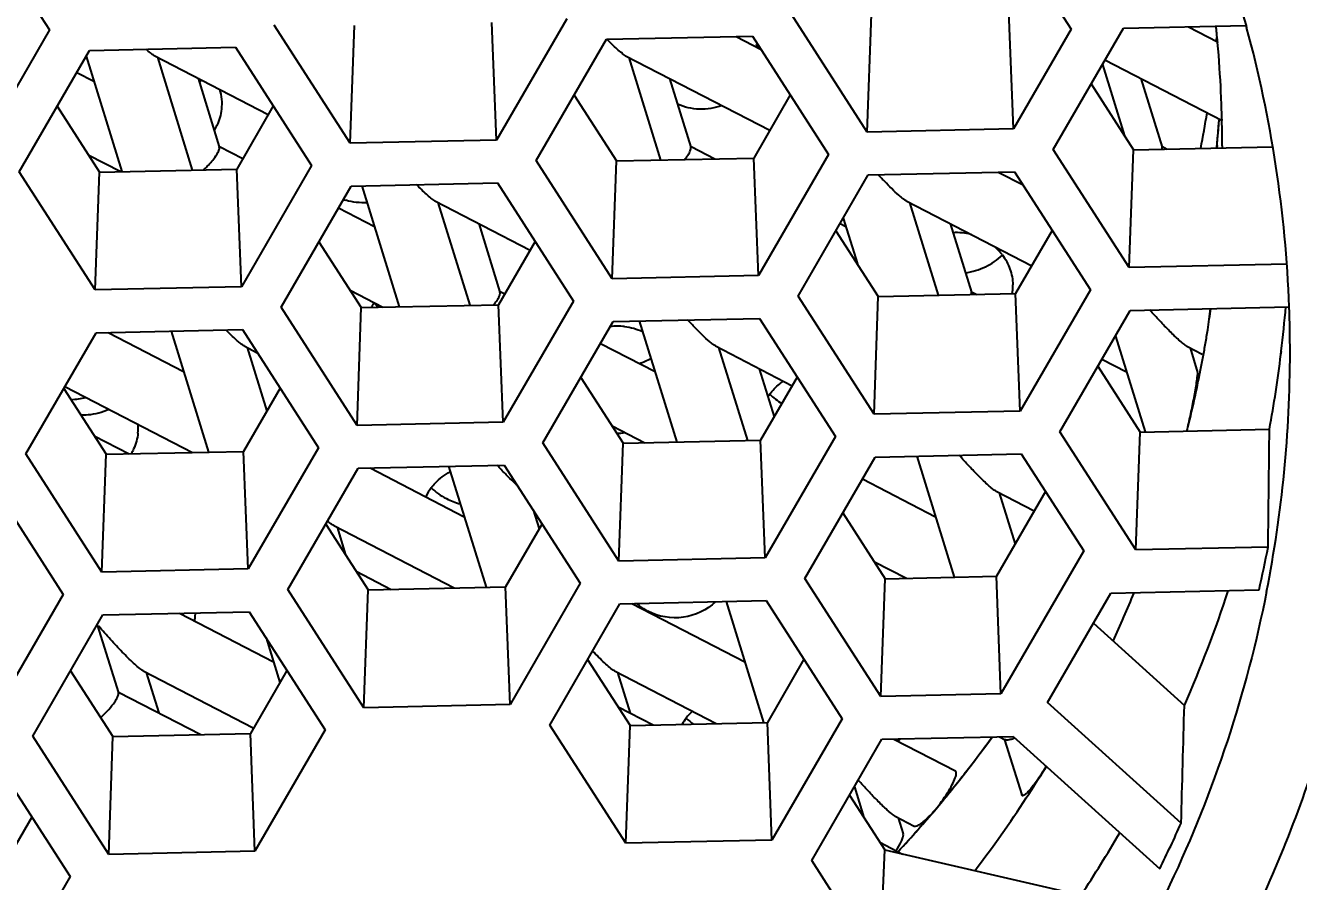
# Model space of a CAD drawing. Header units: millimetres. Extents: x 15137 to 17513, y -10160 to -6800.
# Drawn here: x 16533.72 to 16539.34, y -8265.72 to -8261.94 of the extents above; entities that cross this region are included whole.
import ezdxf

# ---------------------------------------------------------------- set-up
doc = ezdxf.new("R2010")
doc.units = ezdxf.units.MM
doc.styles.add('ARIAL', font='arial.ttf')
doc.dimstyles.get("Standard").update_dxf_attribs({"dimtxt": 15, "dimasz": 15, "dimexe": 0.18, "dimexo": 0.0625, "dimgap": 4, "dimtad": 0, "dimdec": 1, "dimdsep": 46, "dimtxsty": 'ARIAL', "dimcen": 0, "dimclrd": 5, "dimclre": 5, "dimclrt": 5, "dimadec": 0, "dimazin": 0, "dimtfac": 1, "dimtdec": 1, "dimtofl": 0, "dimtmove": 0, "dimatfit": 3, "dimfxl": 1, "dimtolj": 1, "dimtzin": 0, "dimarcsym": 0})

# ---------------------------------------------------------------- blocks, each defined once
blk = doc.blocks.new('*D72')
at = {"color": 5, "lineweight": -2, "transparency": 16777216}
for p, q in [((16473.2387, -8277.1196), (16473.2387, -8173.1643)), ((16593.1752, -8277.6123), (16593.1752, -8173.1643)), ((16488.2387, -8173.3443), (16504.502, -8173.3443)), ((16578.1752, -8173.3443), (16561.9119, -8173.3443))]:
    blk.add_line(p, q, dxfattribs=at)
at = {"color": 5, "transparency": 16777216}
for points in [[(16488.2387, -8170.8443), (16488.2387, -8175.8443), (16473.2387, -8173.3443)], [(16578.1752, -8170.8443), (16578.1752, -8175.8443), (16593.1752, -8173.3443)]]:
    blk.add_solid(points, dxfattribs=at)
at = {"layer": 'Defpoints', "color": 0, "transparency": 16777216}
for p in [(16593.1752, -8173.3443), (16473.2387, -8277.1821), (16593.1752, -8277.6748)]:
    blk.add_point(p, dxfattribs=at)
at = {"color": 5, "transparency": 16777216, "insert": (16533.207, -8173.3443), "char_height": 15, "attachment_point": 5, "style": 'ARIAL'}
blk.add_mtext('\\A1;%%C120', dxfattribs=at)

msp = doc.modelspace()

# ---------------------------------------------------------------- linework, layer by layer
at = {"linetype": 'Continuous'}
for p, q in [((16537.9431, -8261.341), (16538.3391, -8261.9566)), ((16533.4871, -8261.437), (16533.8231, -8261.9594)), ((16538.0841, -8262.3972), (16538.0637, -8261.8771)), ((16535.7984, -8262.4464), (16535.7779, -8261.9263)), ((16536.1088, -8261.9101), (16535.7984, -8262.4464)), ((16537.4376, -8262.4111), (16537.1016, -8261.8887)), ((16537.4376, -8262.4111), (16537.4565, -8261.8902)), ((16533.8231, -8261.9594), (16533.5127, -8262.4957)), ((16535.1519, -8262.4604), (16534.8159, -8261.938)), ((16535.1519, -8262.4604), (16535.1708, -8261.9394)), ((16536.2843, -8262.0009), (16536.9307, -8261.987)), ((16536.8583, -8261.9885), (16536.9684, -8262.0455)), ((16536.9307, -8261.987), (16537.2667, -8262.5094)), ((16538.3391, -8261.9566), (16538.0841, -8262.3972)), ((16538.2595, -8262.488), (16538.57, -8261.9517)), ((16538.57, -8261.9517), (16539.1116, -8261.94)), ((16538.8578, -8261.9455), (16538.9859, -8262.0118)), ((16539.1116, -8261.94), (16539.1139, -8261.9493)), ((16539.1124, -8261.9398), (16539.115, -8261.9491)), ((16533.9986, -8262.0502), (16534.645, -8262.0362)), ((16534.645, -8262.0362), (16534.981, -8262.5586)), ((16535.9738, -8262.5372), (16536.2843, -8262.0009)), ((16538.9859, -8262.0118), (16538.9862, -8262.0152)), ((16538.9863, -8262.0118), (16538.9866, -8262.0152)), ((16533.6881, -8262.5865), (16533.9986, -8262.0502)), ((16533.984, -8262.0754), (16534.1419, -8262.5858)), ((16534.2854, -8262.0727), (16534.7897, -8262.3337)), ((16534.2994, -8262.0799), (16534.4538, -8262.5791)), ((16536.3694, -8262.0733), (16537.0067, -8262.4032)), ((16536.3834, -8262.0806), (16536.5238, -8262.5345)), ((16538.4886, -8262.0922), (16539.0062, -8262.3601)), ((16533.9425, -8262.147), (16534.0182, -8262.1861)), ((16538.477, -8262.1123), (16538.5745, -8262.4275)), ((16534.4793, -8262.173), (16534.5732, -8262.4766)), ((16536.5633, -8262.1737), (16536.6572, -8262.4773)), ((16538.4272, -8262.1984), (16538.6144, -8262.4894)), ((16538.6473, -8262.1743), (16538.7413, -8262.478)), ((16536.1415, -8262.2476), (16536.3287, -8262.5387)), ((16537.0975, -8262.2463), (16536.9358, -8262.5256)), ((16533.8558, -8262.2969), (16534.043, -8262.5879)), ((16534.8118, -8262.2955), (16534.6501, -8262.5748)), ((16538.9934, -8262.3534), (16538.9929, -8262.359)), ((16538.9936, -8262.3534), (16538.9932, -8262.359)), ((16539.0054, -8262.3543), (16539.0055, -8262.3601)), ((16539.0054, -8262.3543), (16539.0055, -8262.3601)), ((16538.0841, -8262.3972), (16537.4376, -8262.4111)), ((16534.5738, -8262.4809), (16534.5732, -8262.4766)), ((16534.5745, -8262.4741), (16534.6776, -8262.5274)), ((16535.7984, -8262.4464), (16535.1519, -8262.4604)), ((16536.6578, -8262.4816), (16536.6572, -8262.4773)), ((16536.6586, -8262.4747), (16536.764, -8262.5293)), ((16538.5955, -8263.0104), (16538.2595, -8262.488)), ((16538.5955, -8263.0104), (16538.6144, -8262.4894)), ((16538.6144, -8262.4894), (16539.2299, -8262.4761)), ((16538.7418, -8262.4822), (16538.7413, -8262.478)), ((16538.7426, -8262.4754), (16538.7635, -8262.4862)), ((16538.9837, -8262.4699), (16538.9826, -8262.4815)), ((16538.9839, -8262.4699), (16538.9828, -8262.4815)), ((16538.9828, -8262.4815), (16538.9836, -8262.4705)), ((16538.9828, -8262.4815), (16538.9839, -8262.4705)), ((16539.0067, -8262.4722), (16539.0066, -8262.481)), ((16539.0067, -8262.4722), (16539.0067, -8262.481)), ((16533.9936, -8262.5112), (16534.1379, -8262.5859)), ((16536.3098, -8263.0596), (16535.9738, -8262.5372)), ((16536.3098, -8263.0596), (16536.3287, -8262.5387)), ((16536.3287, -8262.5387), (16536.9358, -8262.5256)), ((16536.9563, -8263.0457), (16536.9358, -8262.5256)), ((16537.2667, -8262.5094), (16536.9563, -8263.0457)), ((16534.0241, -8263.1089), (16533.6881, -8262.5865)), ((16534.0241, -8263.1089), (16534.043, -8262.5879)), ((16534.043, -8262.5879), (16534.6501, -8262.5748)), ((16534.6706, -8263.0949), (16534.6501, -8262.5748)), ((16534.981, -8262.5586), (16534.6706, -8263.0949)), ((16537.1317, -8263.1365), (16537.4422, -8262.6002)), ((16537.4422, -8262.6002), (16538.0886, -8262.5862)), ((16538.0162, -8262.5878), (16538.1263, -8262.6448)), ((16538.0886, -8262.5862), (16538.4246, -8263.1086)), ((16534.846, -8263.1857), (16535.1565, -8262.6494)), ((16535.1565, -8262.6494), (16535.8029, -8262.6355)), ((16535.2032, -8262.6484), (16535.3687, -8263.1836)), ((16535.8029, -8262.6355), (16536.1389, -8263.1579)), ((16535.5259, -8262.7147), (16535.9476, -8262.9329)), ((16535.5399, -8262.7219), (16535.6807, -8263.1768)), ((16537.6099, -8262.7154), (16538.1646, -8263.0024)), ((16535.1004, -8262.7462), (16535.2588, -8262.8282)), ((16537.6239, -8262.7226), (16537.7507, -8263.1322)), ((16535.7198, -8262.815), (16535.8138, -8263.1187)), ((16537.3174, -8262.8157), (16537.3428, -8262.8288)), ((16537.3313, -8262.7917), (16537.3938, -8262.9937)), ((16537.8038, -8262.8157), (16537.8978, -8263.1193)), ((16537.2994, -8262.8469), (16537.4866, -8263.1379)), ((16538.2554, -8262.8455), (16538.0937, -8263.1248)), ((16535.0137, -8262.8961), (16535.2009, -8263.1872)), ((16535.9697, -8262.8948), (16535.808, -8263.1741)), ((16539.2925, -8262.9953), (16538.5955, -8263.0104)), ((16536.9563, -8263.0457), (16536.3098, -8263.0596)), ((16534.6706, -8263.0949), (16534.0241, -8263.1089)), ((16535.1515, -8263.1105), (16535.2958, -8263.1851)), ((16535.8151, -8263.1161), (16535.8355, -8263.1266)), ((16538.4246, -8263.1086), (16538.1142, -8263.6449)), ((16535.8143, -8263.1229), (16535.8138, -8263.1187)), ((16536.1389, -8263.1579), (16535.8284, -8263.6942)), ((16537.4677, -8263.6589), (16537.1317, -8263.1365)), ((16537.4677, -8263.6589), (16537.4866, -8263.1379)), ((16537.4866, -8263.1379), (16538.0937, -8263.1248)), ((16537.8984, -8263.1236), (16537.8978, -8263.1193)), ((16537.8991, -8263.1168), (16537.9219, -8263.1285)), ((16538.1142, -8263.6449), (16538.0937, -8263.1248)), ((16535.182, -8263.7081), (16534.846, -8263.1857)), ((16535.182, -8263.7081), (16535.2009, -8263.1872)), ((16535.2009, -8263.1872), (16535.808, -8263.1741)), ((16535.8284, -8263.6942), (16535.808, -8263.1741)), ((16538.2896, -8263.7357), (16538.6001, -8263.1994)), ((16538.6001, -8263.1994), (16539.3016, -8263.1843)), ((16534.0286, -8263.2979), (16534.6751, -8263.284)), ((16534.6751, -8263.284), (16535.0111, -8263.8064)), ((16536.0039, -8263.785), (16536.3144, -8263.2487)), ((16536.3144, -8263.2487), (16536.9608, -8263.2347)), ((16536.43, -8263.2462), (16536.5956, -8263.7813)), ((16536.9608, -8263.2347), (16537.2968, -8263.7571)), ((16533.7182, -8263.8342), (16534.0286, -8263.2979)), ((16534.0815, -8263.2968), (16534.4153, -8263.4695)), ((16534.36, -8263.2908), (16534.5255, -8263.8259)), ((16538.5344, -8263.3128), (16538.6656, -8263.7367)), ((16534.6824, -8263.356), (16534.7409, -8263.3863)), ((16534.6964, -8263.3633), (16534.7834, -8263.6443)), ((16536.2583, -8263.3455), (16536.4993, -8263.4702)), ((16536.7664, -8263.3567), (16537.1055, -8263.5322)), ((16536.7805, -8263.364), (16536.9075, -8263.7746)), ((16538.8505, -8263.3574), (16538.9181, -8263.3924)), ((16538.8645, -8263.3646), (16538.8983, -8263.474)), ((16539.2665, -8263.3944), (16539.2681, -8263.3795)), ((16539.2665, -8263.3944), (16539.2683, -8263.3796)), ((16538.4573, -8263.4461), (16538.6445, -8263.7372)), ((16538.4753, -8263.415), (16538.5833, -8263.4709)), ((16536.1715, -8263.4954), (16536.3587, -8263.7864)), ((16536.9604, -8263.4571), (16537.0261, -8263.6694)), ((16537.1276, -8263.494), (16536.9659, -8263.7733)), ((16533.8858, -8263.5446), (16534.073, -8263.8357)), ((16533.8909, -8263.5359), (16534.4542, -8263.8275)), ((16534.8419, -8263.5433), (16534.6802, -8263.8226)), ((16538.1142, -8263.6449), (16537.4677, -8263.6589)), ((16535.8284, -8263.6942), (16535.182, -8263.7081)), ((16536.3094, -8263.7097), (16536.4537, -8263.7844)), ((16538.6445, -8263.7372), (16539.2158, -8263.7249)), ((16534.0201, -8263.7533), (16534.1749, -8263.8335)), ((16536.3399, -8264.3074), (16536.0039, -8263.785)), ((16536.3399, -8264.3074), (16536.3587, -8263.7864)), ((16536.3587, -8263.7864), (16536.9659, -8263.7733)), ((16536.9863, -8264.2935), (16536.9659, -8263.7733)), ((16537.2968, -8263.7571), (16536.9863, -8264.2935)), ((16538.6256, -8264.2581), (16538.2896, -8263.7357)), ((16538.6256, -8264.2581), (16538.6445, -8263.7372)), ((16534.0542, -8264.3566), (16533.7182, -8263.8342)), ((16534.0542, -8264.3566), (16534.073, -8263.8357)), ((16534.073, -8263.8357), (16534.6802, -8263.8226)), ((16534.7006, -8264.3427), (16534.6802, -8263.8226)), ((16535.0111, -8263.8064), (16534.7006, -8264.3427)), ((16537.1618, -8264.3842), (16537.4723, -8263.8479)), ((16537.4723, -8263.8479), (16538.1187, -8263.834)), ((16537.6568, -8263.844), (16537.8224, -8264.3791)), ((16538.1187, -8263.834), (16538.3947, -8264.2631)), ((16534.8761, -8264.4335), (16535.1865, -8263.8972)), ((16535.1865, -8263.8972), (16535.833, -8263.8833)), ((16535.2394, -8263.896), (16535.6558, -8264.1116)), ((16535.5868, -8263.8886), (16535.7524, -8264.4237)), ((16535.833, -8263.8833), (16536.169, -8264.4056)), ((16533.5473, -8263.9325), (16533.8833, -8264.4549)), ((16537.4162, -8263.9447), (16537.7398, -8264.1122)), ((16538.007, -8263.9987), (16538.1757, -8264.086)), ((16538.2255, -8264), (16538.0084, -8264.3751)), ((16538.021, -8264.006), (16538.091, -8264.2323)), ((16535.9606, -8264.0816), (16535.9865, -8264.1655)), ((16537.3294, -8264.0946), (16537.5166, -8264.3857)), ((16535.0437, -8264.1439), (16535.2309, -8264.4349)), ((16535.0795, -8264.1511), (16535.6121, -8264.4267)), ((16535.0935, -8264.1583), (16535.131, -8264.2796)), ((16535.9998, -8264.1426), (16535.8381, -8264.4219)), ((16536.9863, -8264.2935), (16536.3399, -8264.3074)), ((16538.3947, -8264.2631), (16538.0288, -8264.8952)), ((16539.2097, -8264.2455), (16538.6256, -8264.2581)), ((16534.7006, -8264.3427), (16534.0542, -8264.3566)), ((16535.178, -8264.3526), (16535.3328, -8264.4327)), ((16537.4673, -8264.309), (16537.6116, -8264.3836)), ((16536.169, -8264.4056), (16535.8585, -8264.942)), ((16537.4978, -8264.9066), (16537.1618, -8264.3842)), ((16537.4978, -8264.9066), (16537.5166, -8264.3857)), ((16537.5166, -8264.3857), (16538.0084, -8264.3751)), ((16538.0288, -8264.8952), (16538.0084, -8264.3751)), ((16533.8833, -8264.4549), (16533.5728, -8264.9912)), ((16535.2121, -8264.9559), (16534.8761, -8264.4335)), ((16535.2121, -8264.9559), (16535.2309, -8264.4349)), ((16535.2309, -8264.4349), (16535.8381, -8264.4219)), ((16535.8585, -8264.942), (16535.8381, -8264.4219)), ((16538.235, -8264.9328), (16538.5147, -8264.4497)), ((16538.5147, -8264.4497), (16539.17, -8264.4355)), ((16536.034, -8265.0328), (16536.3444, -8264.4964)), ((16536.3444, -8264.4964), (16536.9909, -8264.4825)), ((16536.3973, -8264.4953), (16536.8964, -8264.7536)), ((16536.8137, -8264.4863), (16536.9792, -8265.0215)), ((16536.9909, -8264.4825), (16537.3269, -8265.0049)), ((16533.7482, -8265.082), (16534.0587, -8264.5457)), ((16534.0587, -8264.5457), (16534.7052, -8264.5318)), ((16534.3978, -8264.5384), (16534.8123, -8264.7529)), ((16534.7052, -8264.5318), (16535.0412, -8265.0541)), ((16534.0337, -8264.5889), (16534.1268, -8264.8897)), ((16538.4376, -8264.5829), (16538.8397, -8264.9461)), ((16534.7798, -8264.6478), (16534.8408, -8264.8449)), ((16536.2016, -8264.7431), (16536.3888, -8265.0342)), ((16537.1577, -8264.7418), (16536.996, -8265.0211)), ((16533.9159, -8264.7924), (16534.1031, -8265.0834)), ((16534.236, -8264.7924), (16534.7235, -8265.0447)), ((16534.25, -8264.7997), (16534.3055, -8264.9789)), ((16534.872, -8264.7911), (16534.7103, -8265.0704)), ((16536.32, -8264.7931), (16536.77, -8265.026)), ((16536.334, -8264.8003), (16536.3895, -8264.9796)), ((16534.1274, -8264.894), (16534.1268, -8264.8897)), ((16534.1281, -8264.8872), (16534.4912, -8265.0751)), ((16538.0288, -8264.8952), (16537.4978, -8264.9066)), ((16535.8585, -8264.942), (16535.2121, -8264.9559)), ((16536.3359, -8264.9519), (16536.4907, -8265.032)), ((16538.8256, -8265.4663), (16538.235, -8264.9328)), ((16536.3888, -8265.0342), (16536.996, -8265.0211)), ((16537.0164, -8265.5412), (16536.996, -8265.0211)), ((16537.3269, -8265.0049), (16537.0164, -8265.5412)), ((16534.0842, -8265.6044), (16533.7482, -8265.082)), ((16534.0842, -8265.6044), (16534.1031, -8265.0834)), ((16534.1031, -8265.0834), (16534.7103, -8265.0704)), ((16534.7307, -8265.5905), (16534.7103, -8265.0704)), ((16535.0412, -8265.0541), (16534.7307, -8265.5905)), ((16536.37, -8265.5551), (16536.034, -8265.0328)), ((16536.37, -8265.5551), (16536.3888, -8265.0342)), ((16537.5023, -8265.0957), (16538.0831, -8265.0832)), ((16538.0222, -8265.0845), (16538.0478, -8265.0977)), ((16538.0831, -8265.0832), (16538.7305, -8265.6681)), ((16537.1919, -8265.632), (16537.5023, -8265.0957)), ((16537.5552, -8265.0945), (16537.8275, -8265.2355)), ((16537.573, -8265.1037), (16537.5818, -8265.094)), ((16537.5738, -8265.1045), (16537.5828, -8265.0948)), ((16538.045, -8265.0986), (16538.1203, -8265.3419)), ((16533.5774, -8265.1803), (16533.9134, -8265.7027)), ((16537.8707, -8265.2436), (16537.8639, -8265.2524)), ((16537.8709, -8265.2437), (16537.864, -8265.2524)), ((16538.2291, -8265.2151), (16538.225, -8265.2219)), ((16537.381, -8265.3052), (16537.4232, -8265.4414)), ((16537.3595, -8265.3424), (16537.5154, -8265.5848)), ((16533.7441, -8265.4396), (16533.5825, -8265.7189)), ((16537.5606, -8265.4351), (16537.6455, -8265.4791)), ((16537.5746, -8265.4424), (16537.5968, -8265.5143)), ((16537.5974, -8265.5184), (16537.5968, -8265.5143)), ((16534.7307, -8265.5905), (16534.0842, -8265.6044)), ((16537.0164, -8265.5412), (16536.37, -8265.5551)), ((16537.4937, -8266.1013), (16537.5154, -8265.5848)), ((16537.4938, -8265.5511), (16537.5938, -8265.6029)), ((16537.5154, -8265.5848), (16538.3828, -8265.7846)), ((16537.4937, -8266.1013), (16537.1919, -8265.632)), ((16533.9134, -8265.7027), (16533.6029, -8266.239))]:
    msp.add_line(p, q, dxfattribs=at)
for centre, radius, start, end in [((16533.8114, -8262.473), 5.1954, 5.5208, 5.8569), ((16533.812, -8262.4729), 5.1948, 5.0931, 5.5208), ((16533.8276, -8263.3862), 5.4792, 2.1121, 15.2059), ((16536.7303, -8262.0735), 0.2241, 9.5001, 12.9815), ((16533.8218, -8261.4958), 5.185, 354.3172, 354.4961), ((16533.8171, -8262.4725), 5.1897, 2.5948, 5.055), ((16534.3389, -8261.9417), 0.2869, 300.4419, 303.1911), ((16533.8215, -8262.4722), 5.1853, 1.3032, 2.594), ((16533.7912, -8261.4917), 5.2158, 349.0437, 350.8038), ((16533.8205, -8261.984), 5.1863, 354.6173, 355.8526), ((16533.817, -8261.9837), 5.1897, 354.8565, 355.8524), ((16533.8194, -8262.4723), 5.1873, 0.001, 1.2395), ((16533.8158, -8261.9836), 5.1909, 354.6245, 354.8565), ((16535.2079, -8262.4619), 0.2617, 250.8218, 253.2568), ((16537.8314, -8263.1201), 0.2648, 75.69, 93.2767), ((16537.8423, -8263.1), 0.2415, 37.1093, 49.3968), ((16537.8575, -8263.0916), 0.224, 351.3828, 353.8161), ((16537.8582, -8263.0917), 0.2233, 353.8257, 1.5447), ((16535.4455, -8263.3086), 0.2356, 142.9998, 147.3666), ((16535.4517, -8262.9655), 0.2799, 226.447, 231.8149), ((16535.4446, -8263.3081), 0.2345, 147.369, 148.6707), ((16536.7299, -8262.9358), 2.2402, 351.0309, 353.4399), ((16533.805, -8262.4707), 5.2018, 350.9936, 352.0323), ((16533.8444, -8262.7321), 5.4623, 353.1929, 355.2704), ((16533.8487, -8263.3838), 5.458, 359.9998, 2.0956), ((16536.3354, -8263.5341), 0.265, 83.674, 97.4485), ((16533.8001, -8262.4699), 5.2068, 350.3346, 350.9935), ((16535.5352, -8262.3679), 1.3087, 224.5304, 225.959), ((16533.7963, -8262.4693), 5.2107, 349.6762, 350.3346), ((16533.84, -8263.3831), 5.4667, 348.8275, 359.9921), ((16533.8316, -8262.7305), 5.4752, 349.5359, 353.0347), ((16536.3374, -8263.1558), 0.2933, 288.308, 299.3522), ((16533.7933, -8262.4687), 5.2137, 349.0181, 349.6762), ((16533.782, -8262.4664), 5.2252, 345.9752, 349.0169), ((16533.2097, -8258.5313), 5.1129, 277.9627, 278.7107), ((16537.1944, -8263.7116), 0.2357, 143.0003, 146.2414), ((16537.2035, -8263.3649), 0.2845, 226.1127, 239.7316), ((16533.991, -8263.7179), 0.2238, 353.8342, 3.7766), ((16536.3353, -8263.4779), 0.264, 268.8467, 276.9611), ((16535.6972, -8264.1247), 0.2344, 142.9922, 154.4357), ((16535.7125, -8263.7686), 0.2959, 242.7006, 255.4394), ((16533.8166, -8263.216), 5.4905, 347.1663, 349.1921), ((16533.693, -8262.4365), 5.3192, 335.2749, 337.7867), ((16533.739, -8262.704), 5.5717, 336.2708, 341.8616), ((16536.5835, -8264.3063), 0.2514, 228.6483, 242.6413), ((16534.2432, -8264.5345), 0.2243, 350.1868, 353.8146), ((16534.2445, -8264.5347), 0.223, 353.8201, 359.4248), ((16536.8293, -8265.1468), 0.2407, 133.1843, 142.9594), ((16536.8248, -8265.1433), 0.235, 142.9969, 150.9342), ((16536.8325, -8264.7992), 0.2815, 226.0699, 234.4955), ((16533.5155, -8261.8392), 5.528, 318.6076, 324.0361), ((16533.5389, -8261.8569), 5.4987, 321.9819, 324.0481), ((16538.0144, -8264.9229), 0.1831, 291.8928, 294.4051), ((16533.5118, -8261.8358), 5.5331, 319.8023, 321.8664), ((16533.5948, -8262.384), 5.4307, 326.8318, 328.4962), ((16537.1834, -8264.5835), 1.2217, 328.4977, 328.8665), ((16533.5562, -8262.3582), 5.4771, 322.7095, 326.8268), ((16533.4925, -8261.8195), 5.5583, 318.614, 319.8028), ((16537.3107, -8265.0464), 0.5592, 317.2183, 319.8492), ((16537.2362, -8264.9833), 0.6568, 319.8362, 323.7943), ((16533.699, -8263.1748), 5.6154, 333.6399, 335.9163), ((16533.4759, -8261.8048), 5.5805, 317.2504, 318.6111), ((16533.4772, -8261.806), 5.5787, 317.2529, 318.6139), ((16533.621, -8262.6439), 5.7043, 326.5919, 329.8556)]:
    msp.add_arc(centre, radius, start, end, dxfattribs=at)
for centre, major_axis, ratio, start_param, end_param in [((16533.2067, -8245.7183), (-0.131, 93.28), 0.065379, -1.770837, -1.765145), ((16533.2067, -8294.2766), (4.0285, 91.7703), 0.049913, -1.249267, -1.243291)]:
    msp.add_ellipse(centre, major_axis=major_axis, ratio=ratio, start_param=start_param, end_param=end_param, dxfattribs=at)
for points, knots in [([(16595.636, -8261.974), (16595.8494, -8257.996), (16595.417, -8249.9524), (16592.2116, -8238.2879), (16587.5287, -8229.2918), (16582.7106, -8222.7574), (16577.1892, -8216.6839), (16569.1055, -8210.1434), (16559.8464, -8205.3058), (16551.9413, -8202.5449), (16543.759, -8200.5461), (16537.4202, -8199.9393), (16533.2067, -8199.9393)], [0, 0, 0, 0, 0.121522, 0.243492, 0.366411, 0.428424, 0.490784, 0.616404, 0.743348, 0.807307, 0.871469, 1, 1, 1, 1]), ([(16564.3814, -8314.3046), (16567.8381, -8312.3932), (16574.3722, -8307.927), (16582.642, -8299.5154), (16589.0314, -8289.7321), (16593.2848, -8278.9518), (16595.2355, -8267.5884), (16594.8055, -8256.0821), (16592.0117, -8244.8791), (16586.9655, -8234.4121), (16579.8659, -8225.082), (16570.9895, -8217.243), (16560.6783, -8211.19), (16549.3265, -8207.1488), (16537.365, -8205.2693), (16525.2455, -8205.6224), (16513.4306, -8208.1913), (16506.0131, -8211.3379), (16502.5065, -8213.2376)], [0, 0, 0, 0, 0.063059, 0.125441, 0.187164, 0.248341, 0.309174, 0.36992, 0.430848, 0.492201, 0.554154, 0.616784, 0.680067, 0.743881, 0.808029, 0.872266, 0.936332, 1, 1, 1, 1]), ([(16533.2067, -8241.9917), (16534.6915, -8241.9917), (16537.6624, -8242.272), (16541.9408, -8243.5183), (16545.8774, -8245.5417), (16549.3143, -8248.2645), (16552.1149, -8251.5801), (16554.1657, -8255.359), (16555.3831, -8259.4486), (16555.6055, -8262.2803), (16555.5673, -8263.6848)], [0, 0, 0, 0, 0.128471, 0.256405, 0.383372, 0.509057, 0.633354, 0.756373, 0.878429, 1, 1, 1, 1]), ([(16533.2067, -8306.35), (16536.6958, -8306.35), (16543.679, -8305.5797), (16553.5849, -8302.1699), (16562.4051, -8296.6849), (16569.6548, -8289.4113), (16574.9361, -8280.7399), (16577.4537, -8272.7132), (16578.242, -8266.1211), (16578.2213, -8261.1448), (16577.5881, -8256.2061), (16576.7636, -8252.9864), (16576.2551, -8251.4074)], [0, 0, 0, 0, 0.12887, 0.257027, 0.3839, 0.509181, 0.632895, 0.755413, 0.816531, 0.877603, 0.938728, 1, 1, 1, 1]), ([(16533.2067, -8252.1098), (16533.9717, -8252.1098), (16535.5025, -8252.2519), (16537.7098, -8252.8839), (16539.7465, -8253.9109), (16541.5335, -8255.2946), (16543.0019, -8256.9826), (16544.0945, -8258.9111), (16544.7679, -8261.0047), (16544.9197, -8262.4606), (16544.9197, -8263.1847)], [0, 0, 0, 0, 0.12841, 0.256311, 0.383264, 0.50897, 0.63331, 0.756376, 0.878457, 1, 1, 1, 1]), ([(16544.6161, -8262.8143), (16544.5975, -8262.1218), (16544.4171, -8260.7329), (16543.729, -8258.7434), (16542.6489, -8256.9157), (16541.2182, -8255.319), (16539.4896, -8254.0118), (16536.8754, -8252.7181), (16533.2068, -8252.0411), (16529.5381, -8252.7181), (16526.9239, -8254.0118), (16525.1953, -8255.319), (16523.7646, -8256.9157), (16522.6845, -8258.7434), (16521.9964, -8260.7329), (16521.816, -8262.1218), (16521.7974, -8262.8143)], [0, 0, 0, 0, 0.060726, 0.121768, 0.183337, 0.24558, 0.308532, 0.372125, 0.5, 0.627875, 0.691468, 0.754419, 0.816663, 0.878232, 0.939274, 1, 1, 1, 1]), ([(16533.2067, -8282.2199), (16534.936, -8282.2199), (16538.3976, -8281.7966), (16543.2449, -8279.9296), (16547.4367, -8276.9497), (16550.689, -8273.0483), (16552.7798, -8268.4808), (16553.5617, -8263.5524), (16552.9807, -8258.6019), (16551.7139, -8255.5183), (16550.8917, -8254.089)], [0, 0, 0, 0, 0.129111, 0.257343, 0.384053, 0.508966, 0.632277, 0.754615, 0.876882, 1, 1, 1, 1]), ([(16539.9562, -8262.8677), (16539.9381, -8262.5233), (16539.8423, -8261.8348), (16539.5248, -8260.8399), (16539.0418, -8259.9065), (16538.4061, -8259.0595), (16537.6346, -8258.3208), (16536.7477, -8257.7097), (16535.7687, -8257.2419), (16534.723, -8256.9293), (16533.6378, -8256.7801), (16532.5415, -8256.798), (16531.4625, -8256.9827), (16530.4288, -8257.3293), (16529.4674, -8257.8289), (16528.6033, -8258.4688), (16527.8594, -8259.2321), (16527.4546, -8259.8133), (16527.2789, -8260.1168)], [0, 0, 0, 0, 0.060488, 0.121213, 0.182328, 0.243941, 0.30611, 0.368832, 0.432047, 0.495648, 0.559487, 0.623396, 0.687198, 0.750728, 0.813845, 0.876451, 0.9385, 1, 1, 1, 1]), ([(16539.9067, -8263.3187), (16539.9067, -8262.9668), (16539.8442, -8262.2601), (16539.5657, -8261.2317), (16539.1104, -8260.2613), (16538.4911, -8259.3765), (16537.7255, -8258.6017), (16536.8349, -8257.958), (16535.8443, -8257.4633), (16535.1365, -8257.2421), (16534.7756, -8257.1599)], [0, 0, 0, 0, 0.122108, 0.244608, 0.367847, 0.492084, 0.617463, 0.744001, 0.871587, 1, 1, 1, 1]), ([(16592.877, -8258.0438), (16593.3006, -8261.9031), (16593.3065, -8269.7508), (16590.7686, -8281.2538), (16586.6295, -8290.2134), (16582.2294, -8296.7689), (16577.1148, -8302.8961), (16569.5088, -8309.5634), (16560.6751, -8314.5888), (16553.0768, -8317.5275), (16545.1762, -8319.7221), (16539.0224, -8320.4892), (16534.9208, -8320.6003)], [0, 0, 0, 0, 0.12171, 0.243718, 0.366572, 0.428535, 0.49084, 0.616364, 0.743251, 0.807206, 0.871376, 1, 1, 1, 1]), ([(16533.2067, -8282.649), (16534.7761, -8282.649), (16537.1389, -8282.393), (16540.1612, -8281.5525), (16543.0532, -8280.3961), (16546.376, -8278.3802), (16549.1468, -8275.6841), (16550.9271, -8273.2155), (16552.3903, -8270.5857), (16553.6124, -8267.0184), (16554.0106, -8262.5298), (16553.5483, -8259.559), (16553.1459, -8258.1279)], [0, 0, 0, 0, 0.128837, 0.193124, 0.257166, 0.384069, 0.509418, 0.571603, 0.633429, 0.756005, 0.877952, 1, 1, 1, 1]), ([(16592.5972, -8258.1492), (16592.9998, -8261.9282), (16592.9945, -8269.6073), (16590.535, -8280.8684), (16586.5344, -8289.6569), (16582.281, -8296.1056), (16577.3361, -8302.1473), (16569.9766, -8308.7565), (16561.4126, -8313.8005), (16554.0312, -8316.8021), (16546.3433, -8319.0934), (16540.3408, -8319.9694), (16536.3307, -8320.1683)], [0, 0, 0, 0, 0.121758, 0.24381, 0.366687, 0.428646, 0.490941, 0.616431, 0.743275, 0.80721, 0.871365, 1, 1, 1, 1]), ([(16535.9214, -8319.8809), (16539.9236, -8319.7074), (16547.8956, -8318.5909), (16559.2525, -8314.6687), (16569.5513, -8308.6566), (16578.3627, -8300.7959), (16585.3211, -8291.4049), (16590.1329, -8280.866), (16592.5929, -8269.622), (16592.5926, -8261.9551), (16592.1861, -8258.1828)], [0, 0, 0, 0, 0.128621, 0.256581, 0.383459, 0.508993, 0.633134, 0.756067, 0.878179, 1, 1, 1, 1]), ([(16535.9084, -8319.6789), (16539.8949, -8319.5061), (16547.8353, -8318.3933), (16559.1459, -8314.4839), (16569.4001, -8308.4918), (16578.1695, -8300.6585), (16585.0896, -8291.3019), (16589.8684, -8280.8042), (16592.3018, -8269.607), (16592.2891, -8261.9746), (16591.8778, -8258.22)], [0, 0, 0, 0, 0.128662, 0.256656, 0.383555, 0.509093, 0.633223, 0.756131, 0.878211, 1, 1, 1, 1]), ([(16538.9085, -8266.3347), (16539.0687, -8266.058), (16539.3448, -8265.4798), (16539.6131, -8264.5597), (16539.7283, -8263.6112), (16539.6873, -8262.6572), (16539.4912, -8261.7207), (16539.1447, -8260.8242), (16538.6565, -8259.9894), (16538.2457, -8259.4889), (16538.0218, -8259.2554)], [0, 0, 0, 0, 0.125309, 0.249894, 0.374061, 0.498144, 0.622491, 0.747423, 0.8732, 1, 1, 1, 1]), ([(16527.505, -8260.433), (16527.302, -8260.7837), (16526.9667, -8261.526), (16526.7031, -8262.7148), (16526.6903, -8263.9302), (16526.929, -8265.1241), (16527.4097, -8266.2504), (16528.1131, -8267.2652), (16528.8606, -8267.9846), (16529.5374, -8268.4688), (16530.2646, -8268.8901), (16531.2493, -8269.2859), (16532.2933, -8269.4919), (16533.1421, -8269.5393), (16533.9917, -8269.5079), (16535.0401, -8269.3214), (16536.228, -8268.8701), (16537.3011, -8268.208), (16538.2175, -8267.3606), (16538.7035, -8266.6888), (16538.9085, -8266.3347)], [0, 0, 0, 0, 0.061281, 0.12216, 0.182889, 0.243742, 0.304971, 0.366769, 0.429238, 0.460764, 0.492448, 0.556152, 0.620237, 0.652384, 0.684535, 0.748646, 0.812398, 0.875598, 0.938135, 1, 1, 1, 1]), ([(16538.656, -8260.7918), (16538.7046, -8260.8832), (16538.8883, -8261.2524), (16539.031, -8261.6419), (16539.1124, -8261.9398)], [0, 0, 0, 0, 0.250995, 1, 1, 1, 1]), ([(16554.5206, -8261.8323), (16554.6047, -8263.1977), (16554.4772, -8265.9605), (16553.4029, -8269.973), (16551.4922, -8273.6958), (16548.8266, -8276.9723), (16545.5186, -8279.6692), (16541.7052, -8281.6766), (16537.5458, -8282.9144), (16534.6526, -8283.1929), (16533.2067, -8283.1929)], [0, 0, 0, 0, 0.121612, 0.243642, 0.366602, 0.490844, 0.616501, 0.743479, 0.87146, 1, 1, 1, 1]), ([(16534.2854, -8262.0727), (16534.2794, -8262.0696), (16534.2672, -8262.0603), (16534.2556, -8262.0505), (16534.2493, -8262.0448)], [0, 0, 0, 0, 0.440953, 1, 1, 1, 1]), ([(16536.3694, -8262.0733), (16536.3631, -8262.0701), (16536.3503, -8262.0603), (16536.3227, -8262.0364), (16536.3017, -8262.0156), (16536.2873, -8262.0009)], [0, 0, 0, 0, 0.192445, 0.436993, 1, 1, 1, 1]), ([(16556.0474, -8262.1309), (16556.1226, -8263.5857), (16555.9592, -8266.5266), (16554.7807, -8270.7906), (16552.7192, -8274.7421), (16549.8614, -8278.2167), (16546.3265, -8281.0747), (16542.2593, -8283.2011), (16537.8276, -8284.5119), (16534.7465, -8284.8067), (16533.2067, -8284.8067)], [0, 0, 0, 0, 0.121599, 0.243635, 0.366611, 0.490869, 0.616534, 0.743508, 0.871478, 1, 1, 1, 1]), ([(16534.5825, -8262.3099), (16534.5799, -8262.3345), (16534.5707, -8262.3671), (16534.5551, -8262.3963), (16534.5507, -8262.4034)], [0, 0, 0, 0, 0.747797, 1, 1, 1, 1]), ([(16536.7952, -8262.2938), (16536.7638, -8262.3053), (16536.6959, -8262.3163), (16536.6289, -8262.3011), (16536.5983, -8262.2875)], [0, 0, 0, 0, 0.500218, 1, 1, 1, 1]), ([(16534.5579, -8262.5167), (16534.5624, -8262.5102), (16534.5692, -8262.499), (16534.5738, -8262.4862), (16534.5738, -8262.4809)], [0, 0, 0, 0, 0.596628, 1, 1, 1, 1]), ([(16536.6419, -8262.5173), (16536.6464, -8262.5109), (16536.6532, -8262.4997), (16536.6578, -8262.4869), (16536.6578, -8262.4816)], [0, 0, 0, 0, 0.596628, 1, 1, 1, 1]), ([(16534.5036, -8262.578), (16534.5091, -8262.5728), (16534.5285, -8262.5536), (16534.5467, -8262.533), (16534.5579, -8262.5167)], [0, 0, 0, 0, 0.27629, 1, 1, 1, 1]), ([(16536.6309, -8262.5321), (16536.6319, -8262.5308), (16536.6357, -8262.526), (16536.6394, -8262.5211), (16536.6419, -8262.5173)], [0, 0, 0, 0, 0.26206, 1, 1, 1, 1]), ([(16537.6099, -8262.7154), (16537.6057, -8262.7132), (16537.597, -8262.7071), (16537.5782, -8262.6918), (16537.553, -8262.6682), (16537.5215, -8262.6367), (16537.5002, -8262.6143), (16537.4894, -8262.6027)], [0, 0, 0, 0, 0.085692, 0.19213, 0.43929, 0.712141, 1, 1, 1, 1]), ([(16535.5259, -8262.7147), (16535.5197, -8262.7115), (16535.5071, -8262.7019), (16535.4798, -8262.6783), (16535.4591, -8262.6577), (16535.4448, -8262.6432)], [0, 0, 0, 0, 0.192496, 0.436964, 1, 1, 1, 1]), ([(16537.871, -8263.0329), (16537.9016, -8263.0289), (16537.9616, -8263.0113), (16538.0131, -8262.9758), (16538.035, -8262.9547)], [0, 0, 0, 0, 0.503518, 1, 1, 1, 1]), ([(16538.0349, -8262.9543), (16538.0492, -8262.9732), (16538.072, -8263.0152), (16538.0808, -8263.0623), (16538.0814, -8263.0857)], [0, 0, 0, 0, 0.502543, 1, 1, 1, 1]), ([(16535.7866, -8263.1745), (16535.7877, -8263.1732), (16535.7918, -8263.168), (16535.7957, -8263.1627), (16535.7984, -8263.1587)], [0, 0, 0, 0, 0.262725, 1, 1, 1, 1]), ([(16535.7984, -8263.1587), (16535.8021, -8263.1533), (16535.8082, -8263.1436), (16535.8127, -8263.133), (16535.8137, -8263.1282)], [0, 0, 0, 0, 0.571717, 1, 1, 1, 1]), ([(16544.9197, -8263.1847), (16544.9197, -8263.9087), (16544.7679, -8265.3646), (16544.0945, -8267.4583), (16543.0018, -8269.3867), (16541.5336, -8271.0747), (16539.746, -8272.4584), (16537.0312, -8273.8287), (16533.2068, -8274.547), (16529.3824, -8273.8288), (16526.6676, -8272.4584), (16524.88, -8271.0748), (16523.4118, -8269.3868), (16522.319, -8267.4583), (16521.6456, -8265.3646), (16521.4937, -8263.9087), (16521.4937, -8263.1847)], [0, 0, 0, 0, 0.060838, 0.121951, 0.183551, 0.24579, 0.308712, 0.37226, 0.499999, 0.627738, 0.691284, 0.754206, 0.816446, 0.878047, 0.939161, 1, 1, 1, 1]), ([(16538.8505, -8263.3574), (16538.8447, -8263.3544), (16538.8328, -8263.3455), (16538.8146, -8263.3299), (16538.7947, -8263.3112), (16538.7663, -8263.2832), (16538.7301, -8263.2453), (16538.7014, -8263.2138), (16538.6868, -8263.1976)], [0, 0, 0, 0, 0.085301, 0.193289, 0.313901, 0.442479, 0.714728, 1, 1, 1, 1]), ([(16536.7664, -8263.3567), (16536.7622, -8263.3545), (16536.7533, -8263.3483), (16536.7341, -8263.3326), (16536.7084, -8263.3085), (16536.6763, -8263.2763), (16536.6546, -8263.2534), (16536.6436, -8263.2416)], [0, 0, 0, 0, 0.085646, 0.192165, 0.439453, 0.712287, 1, 1, 1, 1]), ([(16534.6566, -8263.3371), (16534.654, -8263.3349), (16534.6434, -8263.3257), (16534.6332, -8263.316), (16534.6255, -8263.3086)], [0, 0, 0, 0, 0.235983, 1, 1, 1, 1]), ([(16534.6824, -8263.356), (16534.6782, -8263.3538), (16534.6694, -8263.3477), (16534.6611, -8263.3409), (16534.6566, -8263.3371)], [0, 0, 0, 0, 0.445834, 1, 1, 1, 1]), ([(16539.0839, -8266.3604), (16539.3503, -8265.9003), (16539.7651, -8264.9107), (16539.9067, -8263.8466), (16539.9067, -8263.3187)], [0, 0, 0, 0, 0.501751, 1, 1, 1, 1]), ([(16538.8509, -8263.7327), (16538.8564, -8263.7097), (16538.867, -8263.6634), (16538.8787, -8263.6054), (16538.8872, -8263.5595), (16538.8927, -8263.5272), (16538.8965, -8263.5), (16538.8986, -8263.4838), (16538.8986, -8263.4773)], [0, 0, 0, 0, 0.273278, 0.548003, 0.682919, 0.811858, 0.925268, 1, 1, 1, 1]), ([(16538.8986, -8263.4773), (16538.8986, -8263.477), (16538.8986, -8263.4759), (16538.8986, -8263.4747), (16538.8983, -8263.474)], [0, 0, 0, 0, 0.329733, 1, 1, 1, 1]), ([(16537.0062, -8263.5698), (16537.0188, -8263.553), (16537.0389, -8263.5327), (16537.0618, -8263.5164), (16537.0677, -8263.5125)], [0, 0, 0, 0, 0.747737, 1, 1, 1, 1]), ([(16533.961, -8263.6617), (16533.9717, -8263.6618), (16534.014, -8263.6601), (16534.056, -8263.6493), (16534.0851, -8263.6365)], [0, 0, 0, 0, 0.251422, 1, 1, 1, 1]), ([(16534.2135, -8263.7419), (16534.2109, -8263.7659), (16534.2021, -8263.7978), (16534.187, -8263.8264), (16534.1829, -8263.8335)], [0, 0, 0, 0, 0.747882, 1, 1, 1, 1]), ([(16526.5266, -8263.8066), (16526.5542, -8264.1439), (16526.6671, -8264.8168), (16527.0041, -8265.785), (16527.5002, -8266.6898), (16528.1424, -8267.5077), (16528.914, -8268.218), (16529.7952, -8268.8025), (16530.7633, -8269.2465), (16531.7937, -8269.5389), (16532.8599, -8269.6724), (16533.935, -8269.6435), (16534.9916, -8269.4529), (16536.0028, -8269.1055), (16536.9427, -8268.6101), (16537.7874, -8267.979), (16538.5151, -8267.2284), (16538.9116, -8266.6581), (16539.0839, -8266.3604)], [0, 0, 0, 0, 0.060494, 0.121249, 0.182407, 0.244071, 0.306286, 0.369045, 0.432282, 0.495888, 0.559717, 0.623601, 0.687369, 0.75086, 0.813937, 0.876507, 0.938523, 1, 1, 1, 1]), ([(16538.007, -8263.9987), (16538.0012, -8263.9957), (16537.9894, -8263.9869), (16537.9713, -8263.9714), (16537.9515, -8263.9528), (16537.9233, -8263.925), (16537.8873, -8263.8873), (16537.8587, -8263.8561), (16537.8442, -8263.8399)], [0, 0, 0, 0, 0.085301, 0.193258, 0.313846, 0.442414, 0.714678, 1, 1, 1, 1]), ([(16535.8501, -8263.9349), (16535.846, -8263.9309), (16535.8295, -8263.9141), (16535.8132, -8263.897), (16535.8011, -8263.8839)], [0, 0, 0, 0, 0.243189, 1, 1, 1, 1]), ([(16535.51, -8263.9836), (16535.5155, -8263.9763), (16535.5394, -8263.9482), (16535.5697, -8263.9257), (16535.5943, -8263.9131)], [0, 0, 0, 0, 0.248448, 1, 1, 1, 1]), ([(16535.8916, -8263.9743), (16535.8882, -8263.9713), (16535.874, -8263.9585), (16535.8604, -8263.9452), (16535.8501, -8263.9349)], [0, 0, 0, 0, 0.235756, 1, 1, 1, 1]), ([(16535.0795, -8264.1511), (16535.0749, -8264.1487), (16535.0654, -8264.1419), (16535.0565, -8264.1346), (16535.0516, -8264.1304)], [0, 0, 0, 0, 0.444609, 1, 1, 1, 1]), ([(16539.2031, -8264.4423), (16539.1591, -8264.6654), (16539.0428, -8265.1075), (16538.7877, -8265.7451), (16538.4548, -8266.3499), (16537.9129, -8267.1027), (16537.0639, -8267.9213), (16535.8377, -8268.6467), (16534.4677, -8269.0817), (16533.2673, -8269.1824), (16532.3119, -8269.1026), (16531.3748, -8268.9178), (16530.6997, -8268.6615), (16530.2779, -8268.4432)], [0, 0, 0, 0, 0.060469, 0.121176, 0.182193, 0.243574, 0.367325, 0.492649, 0.619206, 0.746398, 0.810106, 0.873696, 1, 1, 1, 1]), ([(16536.7667, -8264.4875), (16536.729, -8264.524), (16536.6267, -8264.5732), (16536.5151, -8264.554), (16536.468, -8264.5296)], [0, 0, 0, 0, 0.497629, 1, 1, 1, 1]), ([(16534.236, -8264.7924), (16534.229, -8264.7888), (16534.2146, -8264.7776), (16534.1927, -8264.7582), (16534.1687, -8264.735), (16534.1347, -8264.7005), (16534.0914, -8264.6541), (16534.0571, -8264.6156), (16534.0398, -8264.5958)], [0, 0, 0, 0, 0.085419, 0.194523, 0.315901, 0.444758, 0.716402, 1, 1, 1, 1]), ([(16536.32, -8264.7931), (16536.3126, -8264.7892), (16536.2975, -8264.7773), (16536.2744, -8264.7568), (16536.2492, -8264.7322), (16536.2321, -8264.7147), (16536.2233, -8264.7056)], [0, 0, 0, 0, 0.191949, 0.437614, 0.710567, 1, 1, 1, 1]), ([(16534.1115, -8264.9298), (16534.1159, -8264.9233), (16534.1228, -8264.9121), (16534.1274, -8264.8993), (16534.1274, -8264.894)], [0, 0, 0, 0, 0.596628, 1, 1, 1, 1]), ([(16534.0488, -8264.9989), (16534.0612, -8264.9876), (16534.0833, -8264.9656), (16534.1034, -8264.9416), (16534.1115, -8264.9298)], [0, 0, 0, 0, 0.539772, 1, 1, 1, 1]), ([(16538.0827, -8265.0928), (16538.0771, -8265.0951), (16538.0673, -8265.0984), (16538.0568, -8265.0998), (16538.0525, -8265.0992)], [0, 0, 0, 0, 0.582034, 1, 1, 1, 1]), ([(16537.7662, -8265.3713), (16537.7754, -8265.3587), (16537.7921, -8265.3342), (16537.8126, -8265.299), (16537.826, -8265.2698), (16537.8314, -8265.2519), (16537.8314, -8265.2447)], [0, 0, 0, 0, 0.326191, 0.618637, 0.849786, 1, 1, 1, 1]), ([(16537.8314, -8265.2447), (16537.8314, -8265.2436), (16537.8313, -8265.2403), (16537.8296, -8265.2366), (16537.8275, -8265.2355)], [0, 0, 0, 0, 0.318049, 1, 1, 1, 1]), ([(16538.225, -8265.2219), (16538.2196, -8265.2307), (16538.2088, -8265.2479), (16538.1923, -8265.2724), (16538.1763, -8265.2946), (16538.1611, -8265.3138), (16538.149, -8265.3274), (16538.1401, -8265.336), (16538.1345, -8265.3407), (16538.1296, -8265.3438), (16538.1255, -8265.3455), (16538.1217, -8265.345), (16538.1206, -8265.3429), (16538.1203, -8265.3419)], [0, 0, 0, 0, 0.187019, 0.365184, 0.530856, 0.679656, 0.806065, 0.858602, 0.902749, 0.937569, 0.962847, 0.980973, 1, 1, 1, 1]), ([(16537.5606, -8265.4351), (16537.5548, -8265.4321), (16537.543, -8265.4233), (16537.5249, -8265.4078), (16537.5051, -8265.3892), (16537.4769, -8265.3614), (16537.4408, -8265.3237), (16537.4123, -8265.2924), (16537.3978, -8265.2763)], [0, 0, 0, 0, 0.085301, 0.193259, 0.313847, 0.442415, 0.714679, 1, 1, 1, 1]), ([(16537.6455, -8265.4791), (16537.6489, -8265.4808), (16537.6604, -8265.4782), (16537.6766, -8265.4678), (16537.6984, -8265.4499), (16537.7132, -8265.4348), (16537.7211, -8265.4262)], [0, 0, 0, 0, 0.119568, 0.329415, 0.628641, 1, 1, 1, 1]), ([(16537.5647, -8265.5877), (16537.5734, -8265.5746), (16537.5848, -8265.556), (16537.5949, -8265.5323), (16537.5974, -8265.5225), (16537.5974, -8265.5184)], [0, 0, 0, 0, 0.613377, 0.840936, 1, 1, 1, 1])]:
    msp.add_open_spline(points, degree=3, knots=knots, dxfattribs=at)
for points in [[(16534.5746, -8262.2221), (16534.5829, -8262.2503), (16534.5857, -8262.2807), (16534.5825, -8262.3099)], [(16538.7414, -8262.4866), (16538.7417, -8262.4852), (16538.7418, -8262.4837), (16538.7418, -8262.4822)], [(16535.2262, -8262.7231), (16535.1949, -8262.7252), (16535.1626, -8262.7216), (16535.1325, -8262.7126)], [(16535.8137, -8263.1282), (16535.8141, -8263.1265), (16535.8143, -8263.1247), (16535.8143, -8263.1229)], [(16537.8977, -8263.1291), (16537.8981, -8263.1273), (16537.8984, -8263.1254), (16537.8984, -8263.1236)], [(16536.3646, -8263.2708), (16536.3921, -8263.2738), (16536.4195, -8263.2814), (16536.4447, -8263.2929)], [(16535.5101, -8263.9838), (16535.5298, -8264.0028), (16535.5525, -8264.019), (16535.5768, -8264.0315)], [(16538.0525, -8265.0992), (16538.0509, -8265.0989), (16538.0492, -8265.0985), (16538.0478, -8265.0977)]]:
    msp.add_open_spline(points, degree=3, dxfattribs=at)

# ---------------------------------------------------------------- dimensions: what is measured, and where the dimension line sits
dim = msp.add_linear_dim(base=(16593.1752, -8173.3443), p1=(16473.2387, -8277.1821), p2=(16593.1752, -8277.6748), dimstyle='Standard', override={"dimdec": 0, "dimpost": '%%C<>', "dimtfillclr": 7})
dim.commit()
dim.dimension.update_dxf_attribs({"geometry": '*D72', "text_midpoint": (16533.207, -8173.3443)})

doc.saveas('drawing.dxf')
